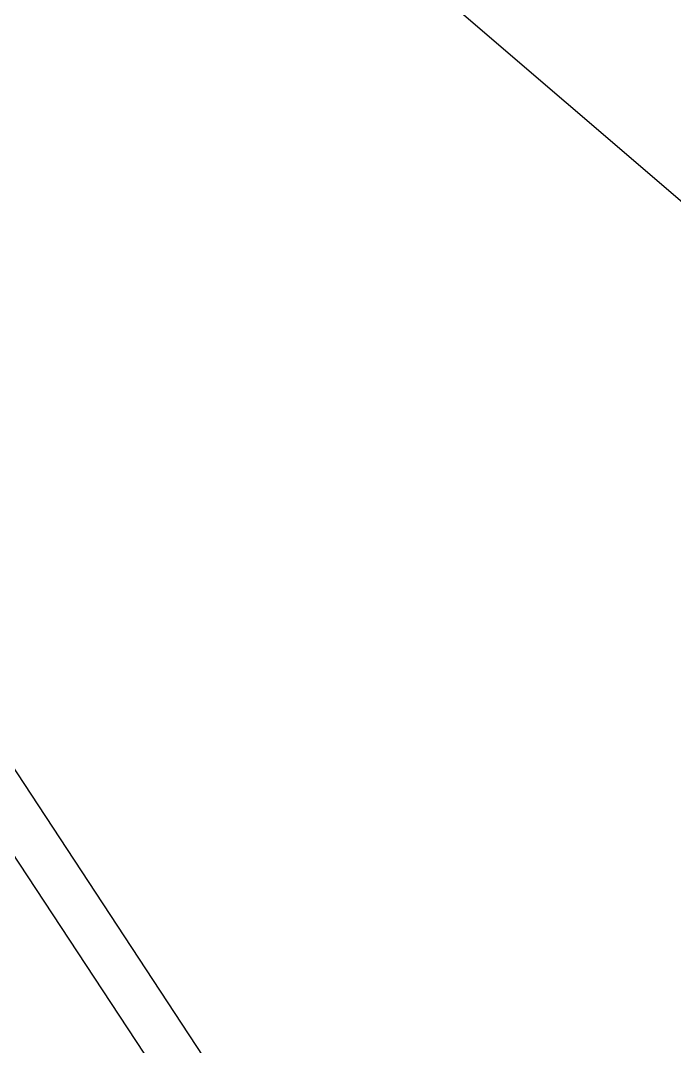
# Model space of a CAD drawing. Header units: inches. Extents: x -3368894 to 5148796, y 84 to 10864301.
# Drawn here: x 503299.4 to 503340.3, y 4346243.9 to 4346308.1 of the extents above; entities that cross this region are included whole.
import ezdxf

# ---------------------------------------------------------------- set-up
doc = ezdxf.new("R2010")
doc.units = ezdxf.units.IN
doc.header["$MEASUREMENT"] = 0
doc.layers.add('cm_arredi secondo piano', color=252, linetype='Continuous')
doc.layers.add('cm_linea di terra', color=4, linetype='Continuous', lineweight=25)

msp = doc.modelspace()

# ---------------------------------------------------------------- linework, layer by layer
at = {"layer": 'cm_arredi secondo piano'}
for points in [[(503237.962, 4346346.928), (503239.055, 4346345.876), (503270.359, 4346315.729), (503281.456, 4346302.537), (503291.152, 4346286.569), (503284.142, 4346278.389), (503325.32, 4346215.827)], [(503272.553, 4346317.781), (503283.901, 4346304.291), (503298.711, 4346279.899), (503291.941, 4346271.998), (503327.777, 4346217.44)]]:
    msp.add_lwpolyline(points, dxfattribs=at)
at = {"layer": 'cm_linea di terra'}
msp.add_lwpolyline([(503251.994, 4346372.738), (503351.618, 4346287.365)], dxfattribs=at)

doc.saveas('drawing.dxf')
